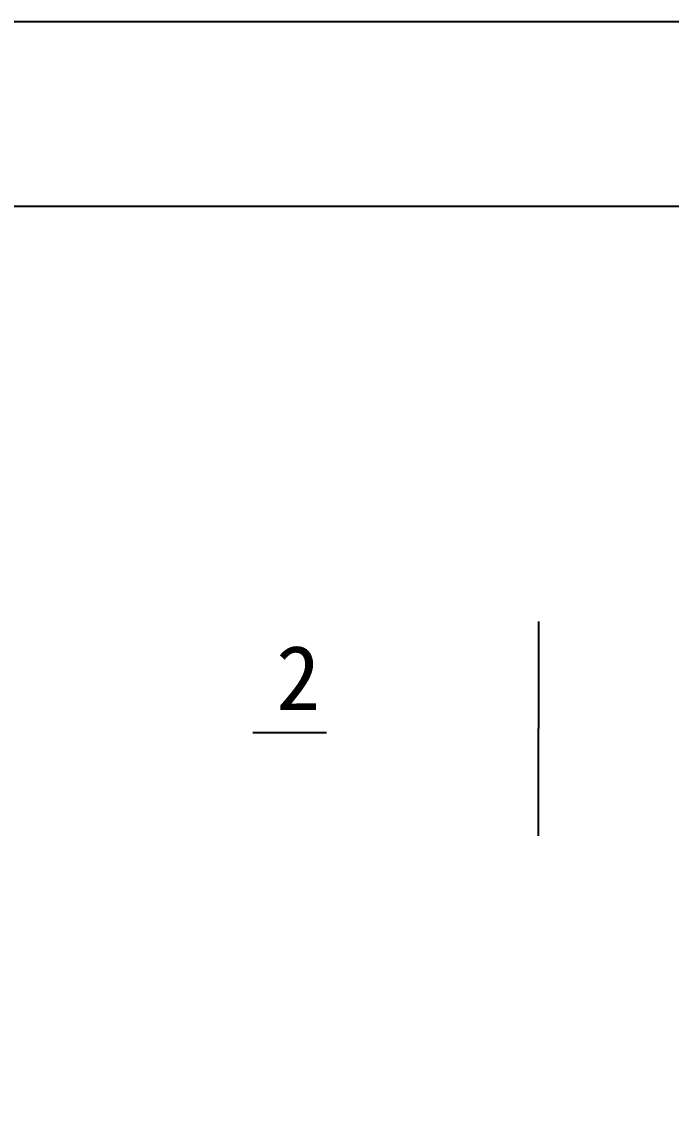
# Model space of a CAD drawing. Header units: metres. Extents: x 4568 to 182545, y -86951 to 35529.
# Drawn here: x 15793 to 18253, y -61725 to -57621 of the extents above; entities that cross this region are included whole.
import ezdxf

# ---------------------------------------------------------------- set-up
doc = ezdxf.new("R2010")
doc.units = ezdxf.units.M
doc.layers.add('LT', color=7, linetype='Continuous')
doc.layers.add('TXT', color=7, linetype='Continuous')
doc.dimstyles.get("Standard").update_dxf_attribs({"dimtxt": 2.5, "dimasz": 2.5, "dimexe": 1.25, "dimexo": 0.625, "dimtad": 1, "dimcen": 2.5, "dimazin": 3, "dimtfac": 1, "dimtmove": 0, "dimatfit": 3})

# ---------------------------------------------------------------- blocks, each defined once
blk = doc.blocks.new('_CLOSEDFILLED')
at = {"color": 0, "linetype": 'BYBLOCK'}
blk.add_solid([(-1, 0), (0, 0), (-1, 0)], dxfattribs=at)
blk = doc.blocks.new('*D487')
for p, q in [((17750.17, -59892.77), (17750.17, -60298.7)), ((17749.92, -60298.7), (17749.67, -60298.7)), ((17750.17, -60704.64), (17750.17, -60298.7)), ((17750.17, -60298.7), (17750.17, -60298.7)), ((17750.42, -60298.7), (17750.67, -60298.7))]:
    blk.add_line(p, q)
at = {"layer": 'Defpoints'}
for p in [(17750.17, -59892.77), (17750.17, -60298.7), (17750.17, -60704.64)]:
    blk.add_point(p, dxfattribs=at)
at = {"xscale": 0.25, "yscale": 0.25}
blk.add_blockref('_CLOSEDFILLED', (17750.17, -60298.7), dxfattribs=at)
at = {"xscale": 0.25, "yscale": 0.25, "rotation": 180}
blk.add_blockref('_CLOSEDFILLED', (17750.17, -60298.7), dxfattribs=at)
at = {"insert": (17750.17, -60297.575), "char_height": 1, "attachment_point": 5}
blk.add_mtext('1000', dxfattribs=at)

msp = doc.modelspace()

# ---------------------------------------------------------------- linework, layer by layer
for points in [[(4779.02, -86950.96), (46359.02, -86950.96), (46359.02, -57620.96), (4779.02, -57620.96)], [(6529.02, -86250.96), (45659.02, -86250.96), (45659.02, -58320.96), (6529.02, -58320.96)]]:
    msp.add_lwpolyline(points, close=True)
at = {"layer": 'LT'}
msp.add_lwpolyline([(16667.9, -60313.24), (16947.74, -60313.24)], dxfattribs=at)

# ---------------------------------------------------------------- texts
at = {"layer": 'TXT'}
msp.add_text('2', height=245, dxfattribs=at).set_placement((16756.71, -60228.46))

# ---------------------------------------------------------------- dimensions: what is measured, and where the dimension line sits
dim = msp.add_linear_dim(base=(17750.17, -60298.7), p1=(17750.17, -60704.64), p2=(17750.17, -59892.77), text='1000', dimstyle='Standard')
dim.commit()
dim.dimension.update_dxf_attribs({"geometry": '*D487', "text_midpoint": (17750.17, -60297.575)})

doc.saveas('drawing.dxf')
